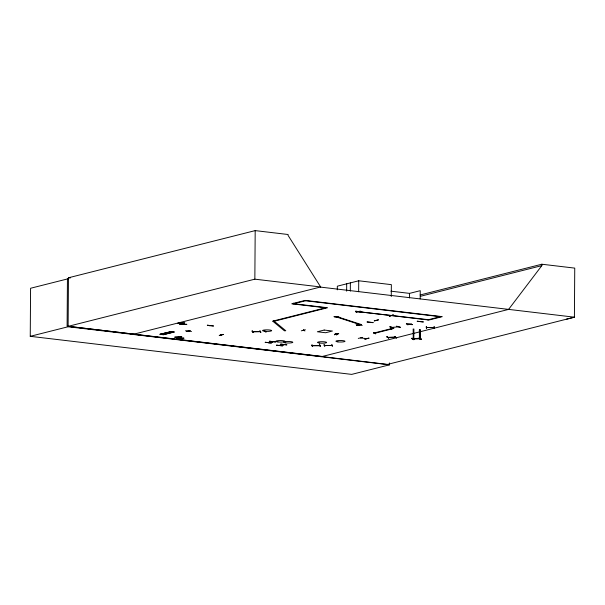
<?xml version="1.0" encoding="UTF-8"?>
<svg xmlns="http://www.w3.org/2000/svg" width="605" height="605" viewBox="0 0 605 605"><rect width="100%" height="100%" fill="white"/><g stroke="black" fill="none" stroke-linecap="round" stroke-linejoin="round"><path stroke-width="0.91" d="M389.552 362.94L389.537 364.823L351.679 374.389L30.25 336.32L30.583 288.26L68.448 278.693M67.442 278.512L67.11 326.178L133.917 334.149M30.25 336.32L68.115 326.753L68.456 277.786L255.189 230.611L288.086 234.506L288.086 235.405L320.65 286.967L320.211 287.072L574.41 317.186L574.75 268.121L541.846 264.226L420.104 294.983M101.012 330.648L101.02 330.247M174.732 337.121L181.901 336.909L174.837 337.189M191.505 331.479L185.606 330.64M186.121 331.555L190.424 330.527M186.809 324.356L179.647 324.567L186.703 324.288M223.593 334.467L219.207 335.473L223.305 334.368M252.058 331.048L253.192 332.342L252.02 331.086L252.429 331.101M322.314 356.458L68.115 326.352L254.849 279.17L255.189 230.611M260.536 332.198L259.757 330.912L260.846 332.205M293.743 303.135L293.743 303.733L327.555 307.741L274.042 321.263L272.855 321.119L326.367 307.597M301.298 330.814L305.374 329.755M304.875 330.995L303.4 329.717M312.656 346.226L312.067 344.979L312.331 346.279M323.864 344.895L324.855 346.136L324.265 344.888M332.553 346.083C330.043 342.778 333.476 346.544 332.145 346.083L331.926 344.789M337.295 289.848L337.325 286.188L358.727 280.78L391.352 284.645L391.269 296.541M338.482 333.627L334.384 334.731L338.747 333.71M346.642 291.141L346.695 283.821M350.318 291.126L350.371 282.89M356.012 312.157L360.406 311.189L356.307 312.097M360.784 324.424L356.731 325.429M358.281 338.414L362.546 337.378M358.652 291.761L358.727 280.78M362.221 325.414L356.126 324.635M368.793 338.066L364.739 339.178L369.08 338.165M375.697 333.771L373.86 332.553L375.69 333.733M386.822 336.826L388.894 338.036L386.822 336.811L387.215 336.811M388.501 338.051L387.117 336.766M393.152 315.069L389.408 316.067M389.794 326.851L393.825 327.971L390.119 326.874M390.127 329.423L393.84 328.394M393.469 328.008L390.074 326.776M394.732 336.546L394.339 336.577L396.018 337.802C390.875 333.597 400.616 341.001 394.702 336.516M396.774 326.254L400.48 327.335L396.509 326.231M407.634 324.855L411.438 323.766M409.517 297.955L409.547 293.38L420.248 290.672L420.195 298.915M414.047 339.571L411.642 338.46L412.035 338.059L414.092 339.269L413.699 339.685L414.092 339.269M406.348 323.841L412.451 324.567M413.026 339.042C412.807 337.091 415.06 339.534 413.041 339.034M413.132 338.384L413.268 339.087L413.17 328.969M413.714 338.308L413.805 339.004M413.88 328.984L413.828 339.065M419.446 338.119C424.581 342.15 418.962 336.63 419.053 338.157L419.378 338.119M419.401 338.762L419.409 329.612L419.499 338.815M421.209 339.307C416.807 338.361 420.77 336.917 419.893 338.74L419.325 338.755M413.102 339.034L420.044 338.785L420.036 329.589M420.112 338.785L420.112 329.627M421.163 338.997L421.503 339.344M423.326 321.921L417.11 321.225L423.213 321.951M426.351 328.129L426.268 326.829L426.707 328.031M434.36 326.912L434.481 328.16L433.951 326.912M508.608 309.389L541.838 265.625L541.846 264.226M184.782 323.002L177.628 323.289L184.699 322.964M334.089 316.695L340.176 317.428M271.441 342.967L265.149 342.324M271.259 343.05L265.323 342.248M276.523 345.16L282.648 345.856L276.553 345.198M361.034 324.439L356.7 325.482M374.495 320.862L378.291 319.841M378.548 319.856L374.208 320.892M264.612 330.806L266.124 332.107L264.279 330.867L264.68 330.874M335.457 333.544L336.849 334.83M253.132 332.281L252.323 331.048M426.245 326.844L426.638 326.882M267.728 342.581L272 341.575M278.965 345.447L283.231 344.449M170.852 331.578L171.313 331.646L160.28 334.353M160.605 334.255L171.918 331.699L160.665 334.262M162.45 334.482L173.491 331.759M173.877 331.948L174.338 332.016L163.305 334.724M270.896 342.173L270.216 342.097M181.16 323.229L182.937 324.409M270.019 342.188L270.548 342.233M281.136 345.077L281.824 345.13L281.227 345.077M210.222 325.709L209.61 325.77L209.995 325.664M337.393 317.111L337.363 317.005M358.788 311.704L358.122 311.757M252.799 331.699L259.916 331.608M160.234 334.384L159.803 334.3L170.928 331.601M163.259 334.754L162.828 334.671L173.953 331.971M319.712 345.674L312.414 345.674L319.69 345.629M331.865 345.485L324.567 345.485L331.82 345.432M189.214 331.033L188.783 331.116M388.085 337.393L395.194 337.219M426.699 327.486L434.012 327.555L426.722 327.532M303.566 330.36L303.007 330.443M336.274 334.24L337.038 334.27L336.357 334.285M398.309 326.874L392.017 327.388M566.333 319.243L574.41 317.186L387.676 364.369M133.478 334.255L320.695 286.967L254.849 279.17M292.964 303.929L306.342 300.556M420.384 296.314L541.838 265.625M269.588 341.228L275.706 341.969L269.422 341.25M268.068 342.634L272.084 341.621M268.832 342.687L272.817 341.659M268.749 342.717L273.105 341.727L269.059 342.717M280.796 344.116L286.687 344.91M279.276 345.523L283.291 344.51M279.956 345.599L284.305 344.616L280.296 345.629M427.705 319.894L441.083 316.513M509.047 309.284L321.875 356.572L134.416 334.368M334.126 316.748L340.01 317.481M355.642 311.212L361.911 311.953M337.681 317.028L337.046 317.096M361.707 312.051L355.672 311.257M304.27 330.451L303.77 330.33M390.618 315.477L391.193 315.545L390.52 315.477M389.189 316.037L393.235 315.031M389.439 316.105L393.492 315.092M359.816 325.082L359.06 325.044M408.753 324.204L409.6 324.318M391.306 328.795L391.881 328.863L391.208 328.795M162.639 334.663L173.552 331.759M359.158 324.991L359.499 325.036M373.081 322.677L366.978 321.943L373.096 322.571M406.363 323.94L412.353 324.696M419.847 321.626L420.263 321.61M178.437 337.174L178.49 337.046M325.588 307.801L291.769 303.793L305.147 300.413L442.27 316.657L428.892 320.037L358.614 311.681M281.423 344.979L282.013 345.031M265.391 331.457L266.011 331.434M374.593 333.196L373.807 333.211M358.984 311.794L428.484 319.697M376.643 320.416L377.255 320.484M335.805 334.126L336.486 334.202M303.634 330.428L304.202 330.443M377.081 320.521L376.529 320.461M413.88 338.55L419.341 338.316M178.679 337.166L178.21 337.061L180.131 338.255M183.837 338.089L176.743 338.407L183.912 338.18M395.133 337.212L388.085 337.446M303.06 330.436L303.702 330.413M335.51 333.642L335.109 333.657L336.554 334.89M252.898 331.744L260.021 331.661M312.112 345.084L311.711 345.069L312.301 346.332M180.26 338.15L178.566 337.068M181.409 323.221L183.202 324.31M220.795 334.875L221.294 334.936M390.906 291.171L409.547 293.38M305.555 300.753L440.304 316.71M68.456 277.786L70.278 278.005M286.906 344.85L280.622 344.132M323.728 356.791L387.518 364.407M68.115 326.753L389.537 364.823M221.218 334.928L220.591 334.928M360.588 337.976L366.706 338.634M373.928 332.485L375.365 333.718M260.074 330.965L260.876 332.258M319.47 344.963L320.068 346.211M434.14 328.091L434.057 326.859M284.025 344.548L280.039 345.576M411.937 338.414L414.092 339.662M411.642 338.46L413.737 339.632M324.167 344.842L324.756 346.083M426.54 326.829L426.654 328.076M207.349 325.233L213.436 325.982L207.349 325.233M319.811 345.009L319.41 345.031L320.4 346.272L319.811 345.009M324.167 330.05L317.368 331.767L325.611 332.742L332.41 331.026L324.167 330.05M390.641 328.817L373.784 333.075L374.979 333.219L391.836 328.961L390.641 328.817M338.172 317.02L336.917 317.126L359.914 324.605L361.162 324.499L338.172 317.02M274.246 321.225L272.855 321.263L284.395 330.799L285.794 330.761L274.246 321.225M264.642 331.253A4.545 0.771 0.4 0 0 271.668 330.693A4.545 0.771 0.4 0 0 265.088 329.914A4.545 0.771 0.4 0 0 264.642 331.253M337.961 341.885A4.545 0.771 0.4 0 0 344.994 341.333A4.545 0.771 0.4 0 0 338.407 340.554A4.545 0.771 0.4 0 0 337.961 341.885M319.591 343.08A4.545 0.771 0.4 0 0 326.624 342.521A4.545 0.771 0.4 0 0 320.045 341.742A4.545 0.771 0.4 0 0 319.591 343.08M285.787 342.876A4.545 0.771 0.4 0 0 292.812 342.317A4.545 0.771 0.4 0 0 286.233 341.538A4.545 0.771 0.4 0 0 285.787 342.876M277.967 341.946A4.545 0.771 0.4 0 0 285 341.394A4.545 0.771 0.4 0 0 278.421 340.615A4.545 0.771 0.4 0 0 277.967 341.946"/></g></svg>
